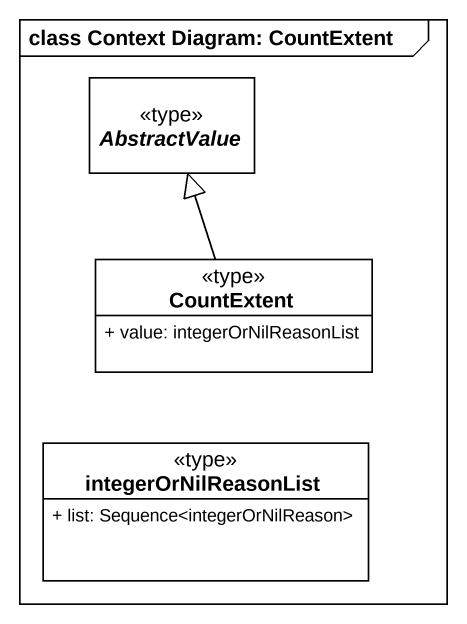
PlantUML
@startuml
mainframe class Context Diagram: CountExtent
hide circle
hide empty members
skinparam classAttributeIconSize 0
abstract class AbstractValue <<type>>
class CountExtent <<type>> {
  + value: integerOrNilReasonList
}
class integerOrNilReasonList <<type>> {
  + list: Sequence<integerOrNilReason>
}
CountExtent -up-|> AbstractValue
@enduml
